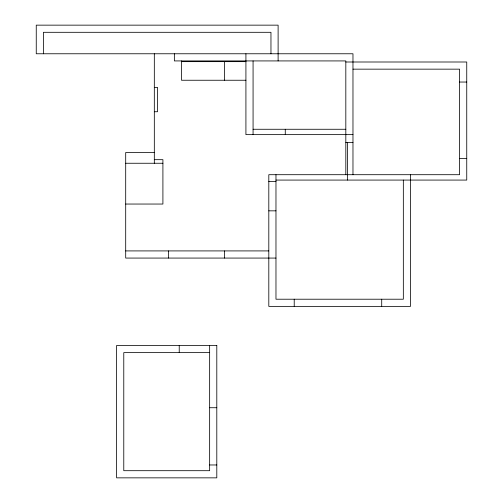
<?xml version="1.0" encoding="UTF-8"?>
<svg xmlns="http://www.w3.org/2000/svg" width="503" height="503" viewBox="0 0 503 503"><rect width="100%" height="100%" fill="white"/><g stroke="black" fill="none" stroke-linecap="round" stroke-linejoin="round"><path stroke-width="0.75" d="M181.514 61.643L245.917 61.643M345.819 62.001L466.746 62.001L466.746 180.074L275.971 180.074M352.974 69.156L459.591 69.156L459.591 174.704L268.809 174.704L268.809 306.371L410.492 306.371L410.492 174.704M245.917 80.247L181.514 80.247L181.514 60.926M459.591 82.039L466.746 82.039M154.32 87.403L157.54 87.403L157.54 111.735L154.32 111.735M253.072 129.265L345.819 129.265M352.974 134.634L245.917 134.634L245.917 53.771M345.819 142.506L352.974 142.506M154.32 152.522L125.7 152.522L125.7 258.07L275.971 258.07M459.591 158.602L466.746 158.602M154.32 159.677L162.909 159.677L162.909 204.042L125.7 204.042M125.7 163.255L162.909 163.255M268.809 181.501L275.971 181.501M268.809 210.839L275.971 210.839M125.7 250.915L268.809 250.915M209.644 352.628L123.776 352.628L123.776 470.695L209.644 470.695L209.644 345.467M209.644 407.726L216.799 407.726M209.644 464.967L216.799 464.967M403.337 180.074L403.337 299.216L275.971 299.216L275.971 174.704M381.714 299.216L381.714 306.371M352.974 174.704L352.974 53.771L36.254 53.771L36.254 25.15L278.115 25.15L278.115 60.926M347.604 142.506L347.604 180.074M345.819 174.585L345.819 60.926L174.359 60.926L174.359 53.771M294.217 299.216L294.217 306.371M285.27 129.265L285.27 134.634M270.96 53.771L270.96 32.305L43.409 32.305L43.409 53.771M253.072 60.926L253.072 134.634M224.445 61.643L224.445 80.247M224.445 250.915L224.445 258.07M179.231 345.467L179.231 352.628M168.631 250.915L168.631 258.07M154.32 53.771L154.32 163.255M216.799 345.467L116.621 345.467L116.621 477.85L216.799 477.85L216.799 345.467"/></g></svg>
